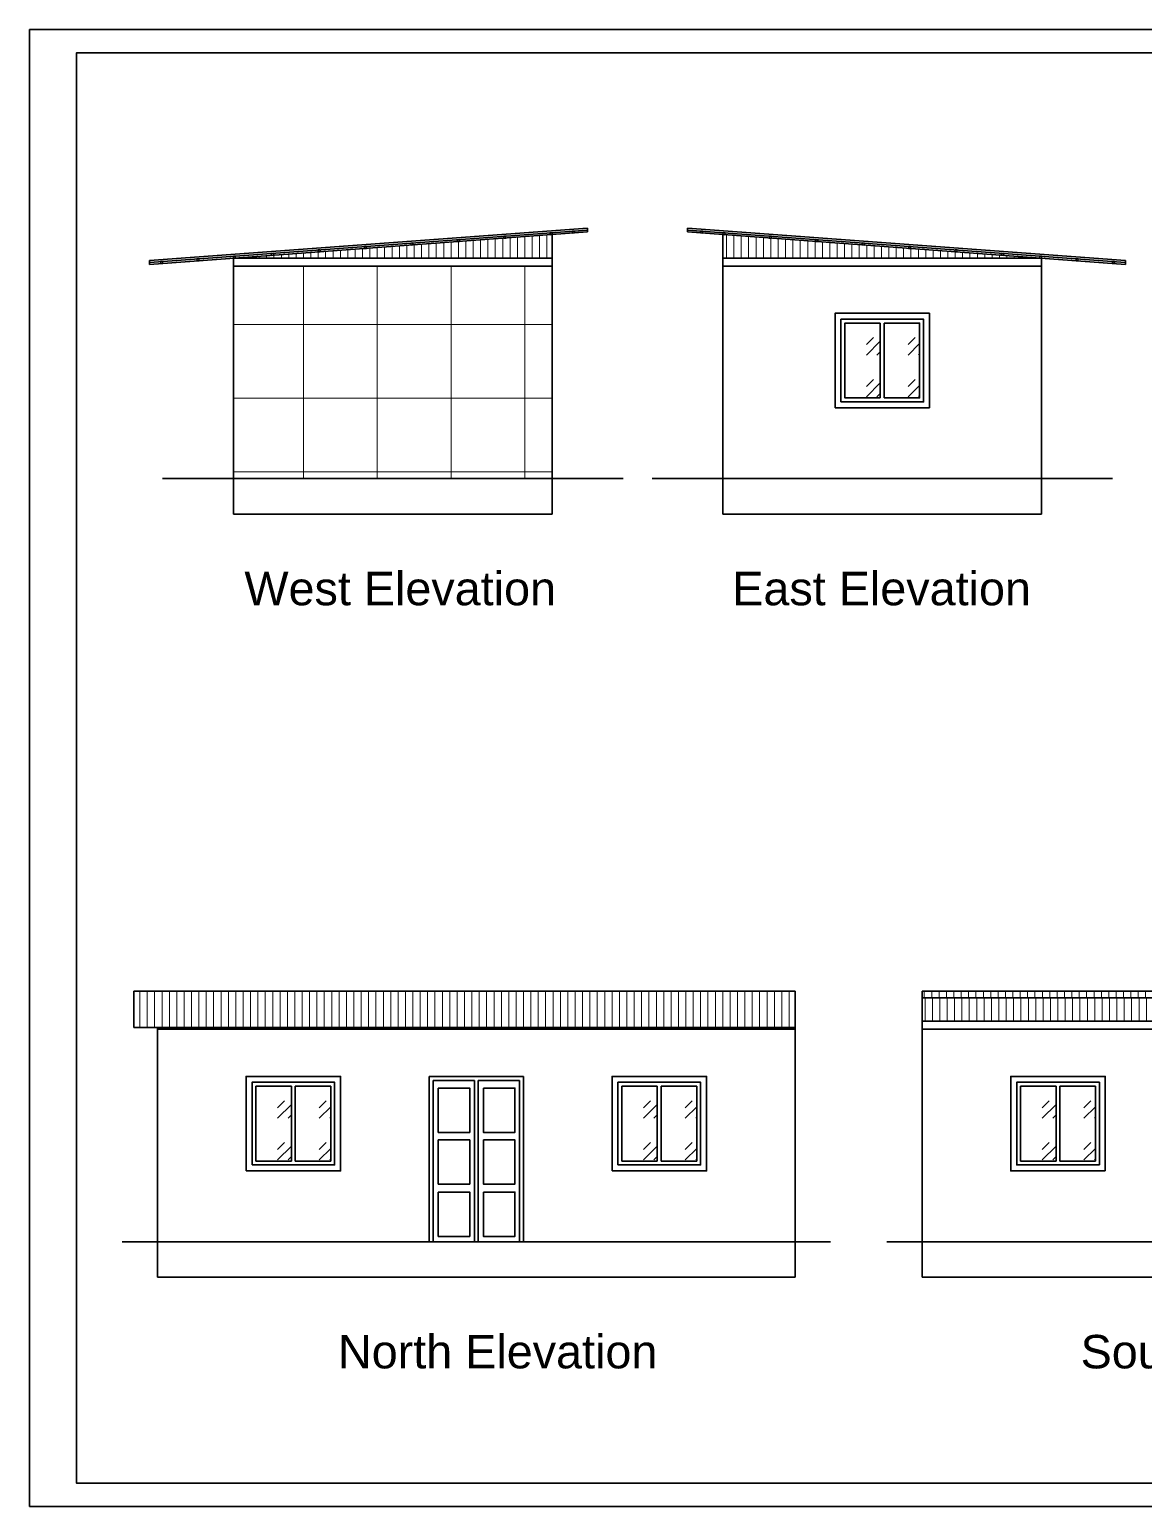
# Model space of a CAD drawing. Header units: inches. Extents: x 352731 to 371558, y -52658 to -39161.
# Drawn here: x 360465 to 361031, y -51984 to -51233 of the extents above; entities that cross this region are included whole.
import ezdxf

# ---------------------------------------------------------------- set-up
doc = ezdxf.new("R2010")
doc.units = ezdxf.units.IN
doc.header["$LTSCALE"] = 2
doc.header["$MEASUREMENT"] = 0
doc.layers.get('0').update_dxf_attribs({"linetype": 'CONTINUOUS'})
for name, color, linetype, lineweight in [('1', 7, 'CONTINUOUS', 13), ('door', 20, 'CONTINUOUS', 35), ('steps', 253, 'CONTINUOUS', 20)]:
    doc.layers.add(name, color=color, linetype=linetype, lineweight=lineweight)
doc.layers.add('Normal Wall', color=7, linetype='CONTINUOUS', lineweight=35, true_color=0xffaf89)
doc.styles.get("Standard").update_dxf_attribs({"font": 'ARIALN.TTF'})
pattern_1 = [(45, (-1622.44, -20745.798), (21.21320344, 0), [12.5, -17.5]), (45, (-1617.136, -20745.798), (21.21320344, 0), [5, -25]), (45, (-1622.44, -20740.494), (21.21320344, 0), [5, -25])]
pattern_2 = [(45, (-1533.111, -21133.586), (21.21320344, 0), [12.5, -17.5]), (45, (-1527.808, -21133.586), (21.21320344, 0), [5, -25]), (45, (-1533.111, -21128.282), (21.21320344, 0), [5, -25])]
pattern_3 = [(45, (-1735.766, -21133.586), (21.21320344, 0), [12.5, -17.5]), (45, (-1730.463, -21133.586), (21.21320344, 0), [5, -25]), (45, (-1735.766, -21128.282), (21.21320344, 0), [5, -25])]
pattern_4 = [(45, (-1921.766, -21133.586), (21.21320344, 0), [12.5, -17.5]), (45, (-1916.463, -21133.586), (21.21320344, 0), [5, -25]), (45, (-1921.766, -21128.282), (21.21320344, 0), [5, -25])]

msp = doc.modelspace()

# ---------------------------------------------------------------- hatches: boundary and pattern name
at = {"layer": '1', "ltscale": 5}
h = msp.add_hatch(dxfattribs=at)
h.set_pattern_fill('ANSI37', color=256, scale=300, angle=45, style=0)
h.set_pattern_definition([(90, (-483.653, -20745.798), (-37.5, 0), []), (180, (-483.653, -20745.798), (-4e-15, -37.5), [])])
h.paths.add_polyline_path([(360730.26, -51353.66), (360568.26, -51353.66), (360568.26, -51461.66), (360730.26, -51461.66)])
at = {"layer": 'door', "ltscale": 0.5}
h = msp.add_hatch(dxfattribs=at)
h.set_pattern_fill('GOST_GLASS', color=256, scale=2.5)
h.set_pattern_definition(pattern_1)
h.paths.add_polyline_path([(360897.02, -51382.66), (360879.02, -51382.66), (360879.02, -51420.66), (360897.02, -51420.66)])
h = msp.add_hatch(dxfattribs=at)
h.set_pattern_fill('GOST_GLASS', color=256, scale=2.5)
h.set_pattern_definition(pattern_1)
h.paths.add_polyline_path([(360917.02, -51382.66), (360899.02, -51382.66), (360899.02, -51420.66), (360917.02, -51420.66)])
h = msp.add_hatch(dxfattribs=at)
h.set_pattern_fill('GOST_GLASS', color=256, scale=2.5)
h.set_pattern_definition(pattern_4)
h.paths.add_polyline_path([(360597.69, -51770.45), (360579.69, -51770.45), (360579.69, -51808.45), (360597.69, -51808.45)])
h = msp.add_hatch(dxfattribs=at)
h.set_pattern_fill('GOST_GLASS', color=256, scale=2.5)
h.set_pattern_definition(pattern_4)
h.paths.add_polyline_path([(360617.69, -51770.45), (360599.69, -51770.45), (360599.69, -51808.45), (360617.69, -51808.45)])
h = msp.add_hatch(dxfattribs=at)
h.set_pattern_fill('GOST_GLASS', color=256, scale=2.5)
h.set_pattern_definition(pattern_3)
h.paths.add_polyline_path([(360783.69, -51770.45), (360765.69, -51770.45), (360765.69, -51808.45), (360783.69, -51808.45)])
h = msp.add_hatch(dxfattribs=at)
h.set_pattern_fill('GOST_GLASS', color=256, scale=2.5)
h.set_pattern_definition(pattern_3)
h.paths.add_polyline_path([(360803.69, -51770.45), (360785.69, -51770.45), (360785.69, -51808.45), (360803.69, -51808.45)])
h = msp.add_hatch(dxfattribs=at)
h.set_pattern_fill('GOST_GLASS', color=256, scale=2.5)
h.set_pattern_definition(pattern_2)
h.paths.add_polyline_path([(360986.35, -51770.45), (360968.35, -51770.45), (360968.35, -51808.45), (360986.35, -51808.45)])
h = msp.add_hatch(dxfattribs=at)
h.set_pattern_fill('GOST_GLASS', color=256, scale=2.5)
h.set_pattern_definition(pattern_2)
h.paths.add_polyline_path([(360988.35, -51808.45), (361006.35, -51808.45), (361006.35, -51770.45), (360988.35, -51770.45)])
at = {"layer": 'steps', "ltscale": 0.3}
h = msp.add_hatch(dxfattribs=at)
h.set_pattern_fill('ANSI31', scale=30, angle=45)
h.set_pattern_definition([(90, (-483.6533, -20745.7977), (-3.75, 0), [])])
h.paths.add_polyline_path([(360730.26, -51349.66), (360730.26, -51337.66), (360568.26, -51349.66)])
h = msp.add_hatch(dxfattribs=at)
h.set_pattern_fill('ANSI31', scale=30, angle=45)
h.set_pattern_definition([(90, (-234.8947, -20745.7977), (-3.75, 0), [])])
h.paths.add_polyline_path([(360979.02, -51349.66), (360817.02, -51337.66), (360817.02, -51349.66)])
h = msp.add_hatch(dxfattribs=at)
h.set_pattern_fill('ANSI31', scale=30, angle=45)
h.set_pattern_definition([(90, (-1245.565, -21133.5857), (-3.75, 0), [])])
h.paths.add_polyline_path([(360517.69, -51722.11), (360517.69, -51740.61), (360853.69, -51740.61), (360853.69, -51722.11)])
h = msp.add_hatch(dxfattribs=at)
h.set_pattern_fill('ANSI31', scale=30, angle=45)
h.set_pattern_definition([(90, (-1533.1114, -21133.5857), (-3.75, 0), [])])
h.paths.add_polyline_path([(361242.35, -51722.11), (360918.35, -51722.11), (360918.35, -51725.45), (361242.35, -51725.45)])
at = {"layer": 'steps', "ltscale": 0.3, "transparency": 33554636}
h = msp.add_hatch(dxfattribs=at)
h.set_pattern_fill('ANSI31', scale=30, angle=45)
h.set_pattern_definition([(90, (3859.768, -19954.6514), (-3.75, 0), [])])
h.paths.add_polyline_path([(361242.35, -51725.45), (360918.35, -51725.45), (360918.35, -51737.45), (361242.35, -51737.45)])

# ---------------------------------------------------------------- linework, layer by layer
at = {"layer": 'door', "ltscale": 0.5}
for p, q in [((360525.64, -51350.82), (360748.26, -51334.33)), ((360525.64, -51351.82), (360748.26, -51335.33)), ((360748.26, -51334.33), (360748.26, -51336.33)), ((361021.64, -51350.82), (360799.02, -51334.33)), ((360799.02, -51334.33), (360799.02, -51336.33)), ((361021.64, -51351.82), (360799.02, -51335.33)), ((360525.64, -51352.82), (360748.26, -51336.33)), ((360730.26, -51349.66), (360730.26, -51337.66)), ((361021.64, -51352.82), (360799.02, -51336.33)), ((360817.02, -51349.66), (360817.02, -51337.66)), ((360525.64, -51350.82), (360525.64, -51352.82)), ((360568.26, -51349.66), (360730.26, -51349.66)), ((360568.26, -51461.66), (360568.26, -51349.66)), ((360730.26, -51461.66), (360730.26, -51349.66)), ((360979.02, -51349.66), (360817.02, -51349.66)), ((360817.02, -51461.66), (360817.02, -51349.66)), ((360979.02, -51461.66), (360979.02, -51349.66)), ((361021.64, -51350.82), (361021.64, -51352.82)), ((360568.26, -51353.66), (360730.26, -51353.66)), ((360979.02, -51353.66), (360817.02, -51353.66)), ((360897.02, -51382.66), (360897.02, -51420.66)), ((360899.02, -51382.66), (360899.02, -51420.66)), ((360568.26, -51461.66), (360532.26, -51461.66)), ((360568.26, -51461.66), (360730.26, -51461.66)), ((360568.26, -51479.66), (360568.26, -51461.66)), ((360730.26, -51461.66), (360766.26, -51461.66)), ((360730.26, -51479.66), (360730.26, -51461.66)), ((360817.02, -51461.66), (360781.02, -51461.66)), ((360979.02, -51461.66), (360817.02, -51461.66)), ((360817.02, -51479.66), (360817.02, -51461.66)), ((360979.02, -51461.66), (361015.02, -51461.66)), ((360979.02, -51479.66), (360979.02, -51461.66)), ((360568.26, -51479.66), (360730.26, -51479.66)), ((360979.02, -51479.66), (360817.02, -51479.66)), ((360517.69, -51722.11), (360517.69, -51740.61)), ((360517.69, -51722.11), (360853.69, -51722.11)), ((360853.69, -51722.11), (360853.69, -51740.61)), ((361254.35, -51722.11), (360918.35, -51722.11)), ((360918.35, -51722.11), (360918.35, -51740.61)), ((360918.35, -51725.45), (361242.35, -51725.45)), ((360517.69, -51740.61), (360853.69, -51740.61)), ((360529.69, -51849.45), (360529.69, -51740.61)), ((360853.69, -51849.45), (360853.69, -51740.61)), ((361242.35, -51737.45), (360918.35, -51737.45)), ((360918.35, -51849.45), (360918.35, -51740.61)), ((360529.69, -51741.45), (360853.69, -51741.45)), ((361242.35, -51741.45), (360918.35, -51741.45)), ((360597.69, -51770.45), (360597.69, -51808.45)), ((360599.69, -51770.45), (360599.69, -51808.45)), ((360667.69, -51765.45), (360667.69, -51849.45)), ((360715.69, -51765.45), (360667.69, -51765.45)), ((360667.69, -51765.45), (360667.69, -51849.45)), ((360715.69, -51765.45), (360667.69, -51765.45)), ((360669.69, -51767.45), (360669.69, -51849.45)), ((360690.69, -51767.45), (360669.69, -51767.45)), ((360669.69, -51767.45), (360669.69, -51849.45)), ((360690.69, -51767.45), (360669.69, -51767.45)), ((360690.69, -51849.45), (360690.69, -51767.45)), ((360713.69, -51767.45), (360692.69, -51767.45)), ((360713.69, -51767.45), (360692.69, -51767.45)), ((360692.69, -51849.45), (360692.69, -51767.45)), ((360713.69, -51849.45), (360713.69, -51767.45)), ((360713.69, -51849.45), (360713.69, -51767.45)), ((360715.69, -51849.45), (360715.69, -51765.45)), ((360715.69, -51849.45), (360715.69, -51765.45)), ((360783.69, -51770.45), (360783.69, -51808.45)), ((360785.69, -51770.45), (360785.69, -51808.45)), ((360986.35, -51770.45), (360986.35, -51808.45)), ((360988.35, -51770.45), (360988.35, -51808.45)), ((360529.69, -51849.45), (360511.69, -51849.45)), ((360529.69, -51849.45), (360853.69, -51849.45)), ((360529.69, -51867.45), (360529.69, -51849.45)), ((360667.69, -51849.45), (360715.69, -51849.45)), ((360853.69, -51849.45), (360871.69, -51849.45)), ((360853.69, -51867.45), (360853.69, -51849.45)), ((360918.35, -51849.45), (360900.35, -51849.45)), ((361242.35, -51849.45), (360918.35, -51849.45)), ((360918.35, -51867.45), (360918.35, -51849.45)), ((360529.69, -51867.45), (360853.69, -51867.45)), ((361242.35, -51867.45), (360918.35, -51867.45))]:
    msp.add_line(p, q, dxfattribs=at)
for points in [[(360741.63, -51336.82), (360740.63, -51336.9), (360740.56, -51335.9), (360741.56, -51335.83)], [(360805.65, -51336.82), (360806.65, -51336.9), (360806.72, -51335.9), (360805.72, -51335.83)], [(360659.5, -51342.91), (360658.5, -51342.98), (360658.43, -51341.98), (360659.43, -51341.91)], [(360683.09, -51341.16), (360682.09, -51341.23), (360682.02, -51340.24), (360683.01, -51340.16)], [(360706.67, -51339.41), (360705.68, -51339.49), (360705.6, -51338.49), (360706.6, -51338.41)], [(360730.26, -51337.66), (360729.26, -51337.74), (360729.19, -51336.74), (360730.19, -51336.67)], [(360817.02, -51337.66), (360818.02, -51337.74), (360818.09, -51336.74), (360817.09, -51336.67)], [(360840.61, -51339.41), (360841.6, -51339.49), (360841.68, -51338.49), (360840.68, -51338.41)], [(360864.19, -51341.16), (360865.19, -51341.23), (360865.26, -51340.24), (360864.27, -51340.16)], [(360887.78, -51342.91), (360888.78, -51342.98), (360888.85, -51341.98), (360887.85, -51341.91)], [(360550.78, -51350.96), (360549.78, -51351.03), (360549.7, -51350.04), (360550.7, -51349.96)], [(360569.26, -51349.59), (360568.26, -51349.66), (360568.19, -51348.67), (360569.18, -51348.59)], [(360588.74, -51348.15), (360587.74, -51348.22), (360587.67, -51347.22), (360588.66, -51347.15)], [(360612.33, -51346.4), (360611.33, -51346.47), (360611.25, -51345.48), (360612.25, -51345.4)], [(360635.91, -51344.65), (360634.91, -51344.73), (360634.84, -51343.73), (360635.84, -51343.66)], [(360911.37, -51344.65), (360912.37, -51344.73), (360912.44, -51343.73), (360911.44, -51343.66)], [(360934.95, -51346.4), (360935.95, -51346.47), (360936.03, -51345.48), (360935.03, -51345.4)], [(360958.54, -51348.15), (360959.54, -51348.22), (360959.61, -51347.22), (360958.62, -51347.15)], [(360978.02, -51349.59), (360979.02, -51349.66), (360979.09, -51348.67), (360978.1, -51348.59)], [(360996.5, -51350.96), (360997.5, -51351.03), (360997.58, -51350.04), (360996.58, -51349.96)], [(360532.29, -51352.33), (360531.3, -51352.4), (360531.22, -51351.41), (360532.22, -51351.33)], [(361014.99, -51352.33), (361015.98, -51352.4), (361016.06, -51351.41), (361015.06, -51351.33)], [(360874.02, -51425.66), (360922.02, -51425.66), (360922.02, -51377.66), (360874.02, -51377.66)], [(360877.02, -51422.66), (360919.02, -51422.66), (360919.02, -51380.66), (360877.02, -51380.66)], [(360574.69, -51813.45), (360622.69, -51813.45), (360622.69, -51765.45), (360574.69, -51765.45)], [(360577.69, -51810.45), (360619.69, -51810.45), (360619.69, -51768.45), (360577.69, -51768.45)], [(360672.32, -51771.38), (360688.33, -51771.38), (360688.33, -51793.87), (360672.32, -51793.87)], [(360695.32, -51771.38), (360711.33, -51771.38), (360711.33, -51793.87), (360695.32, -51793.87)], [(360760.69, -51813.45), (360808.69, -51813.45), (360808.69, -51765.45), (360760.69, -51765.45)], [(360763.69, -51810.45), (360805.69, -51810.45), (360805.69, -51768.45), (360763.69, -51768.45)], [(361011.35, -51813.45), (360963.35, -51813.45), (360963.35, -51765.45), (361011.35, -51765.45)], [(361008.35, -51810.45), (360966.35, -51810.45), (360966.35, -51768.45), (361008.35, -51768.45)], [(360672.32, -51797.68), (360688.33, -51797.68), (360688.33, -51820.18), (360672.32, -51820.18)], [(360695.32, -51797.68), (360711.33, -51797.68), (360711.33, -51820.18), (360695.32, -51820.18)], [(360672.32, -51824.23), (360688.33, -51824.23), (360688.33, -51846.73), (360672.32, -51846.73)], [(360695.32, -51824.23), (360711.33, -51824.23), (360711.33, -51846.73), (360695.32, -51846.73)]]:
    msp.add_lwpolyline(points, close=True, dxfattribs=at)
for points in [[(360897.02, -51382.66), (360879.02, -51382.66), (360879.02, -51420.66), (360897.02, -51420.66)], [(360899.02, -51420.66), (360917.02, -51420.66), (360917.02, -51382.66), (360899.02, -51382.66)], [(360597.69, -51770.45), (360579.69, -51770.45), (360579.69, -51808.45), (360597.69, -51808.45)], [(360599.69, -51808.45), (360617.69, -51808.45), (360617.69, -51770.45), (360599.69, -51770.45)], [(360783.69, -51770.45), (360765.69, -51770.45), (360765.69, -51808.45), (360783.69, -51808.45)], [(360785.69, -51808.45), (360803.69, -51808.45), (360803.69, -51770.45), (360785.69, -51770.45)], [(360986.35, -51808.45), (360968.35, -51808.45), (360968.35, -51770.45), (360986.35, -51770.45)], [(360988.35, -51770.45), (361006.35, -51770.45), (361006.35, -51808.45), (360988.35, -51808.45)]]:
    msp.add_lwpolyline(points, dxfattribs=at)
at = {"layer": 'Normal Wall'}
for points in [[(360464.6, -51233.45), (361522.61, -51233.45), (361522.61, -51983.98), (360464.6, -51983.98)], [(360464.6, -51233.45), (361522.61, -51233.45), (361522.61, -51983.98), (360464.6, -51983.98)], [(361510.7, -51245.36), (360488.42, -51245.36), (360488.42, -51972.07), (361510.7, -51972.07)], [(361510.7, -51245.36), (360488.42, -51245.36), (360488.42, -51972.07), (361510.7, -51972.07)]]:
    msp.add_lwpolyline(points, close=True, dxfattribs=at)

# ---------------------------------------------------------------- texts
at = {"color": 7, "linetype": 'ByBlock', "lineweight": 5, "char_height": 6, "width": 232.9624, "attachment_point": 5}
for s, insert in [('{\\fArial CE|b0|i0|c238|p34;\\P\\fArial CE|b0|i0|c0|p34;\\H2.8333x;West Elevation}', (360653.02, -51512.64)), ('{\\fArial CE|b0|i0|c238|p34;\\P\\fArial CE|b0|i0|c0|p34;\\H2.8333x;East Elevation}', (360897.69, -51512.64)), ('{\\fArial CE|b0|i0|c238|p34;\\P\\fArial CE|b0|i0|c0|p34;\\H2.8333x;North Elevation}', (360702.55, -51900.43)), ('{\\fArial CE|b0|i0|c238|p34;\\P\\fArial CE|b0|i0|c0|p34;\\H2.8333x;South Elevation}', (361082, -51900.43))]:
    msp.add_mtext(s, dxfattribs=dict(at, insert=insert))

doc.saveas('drawing.dxf')
